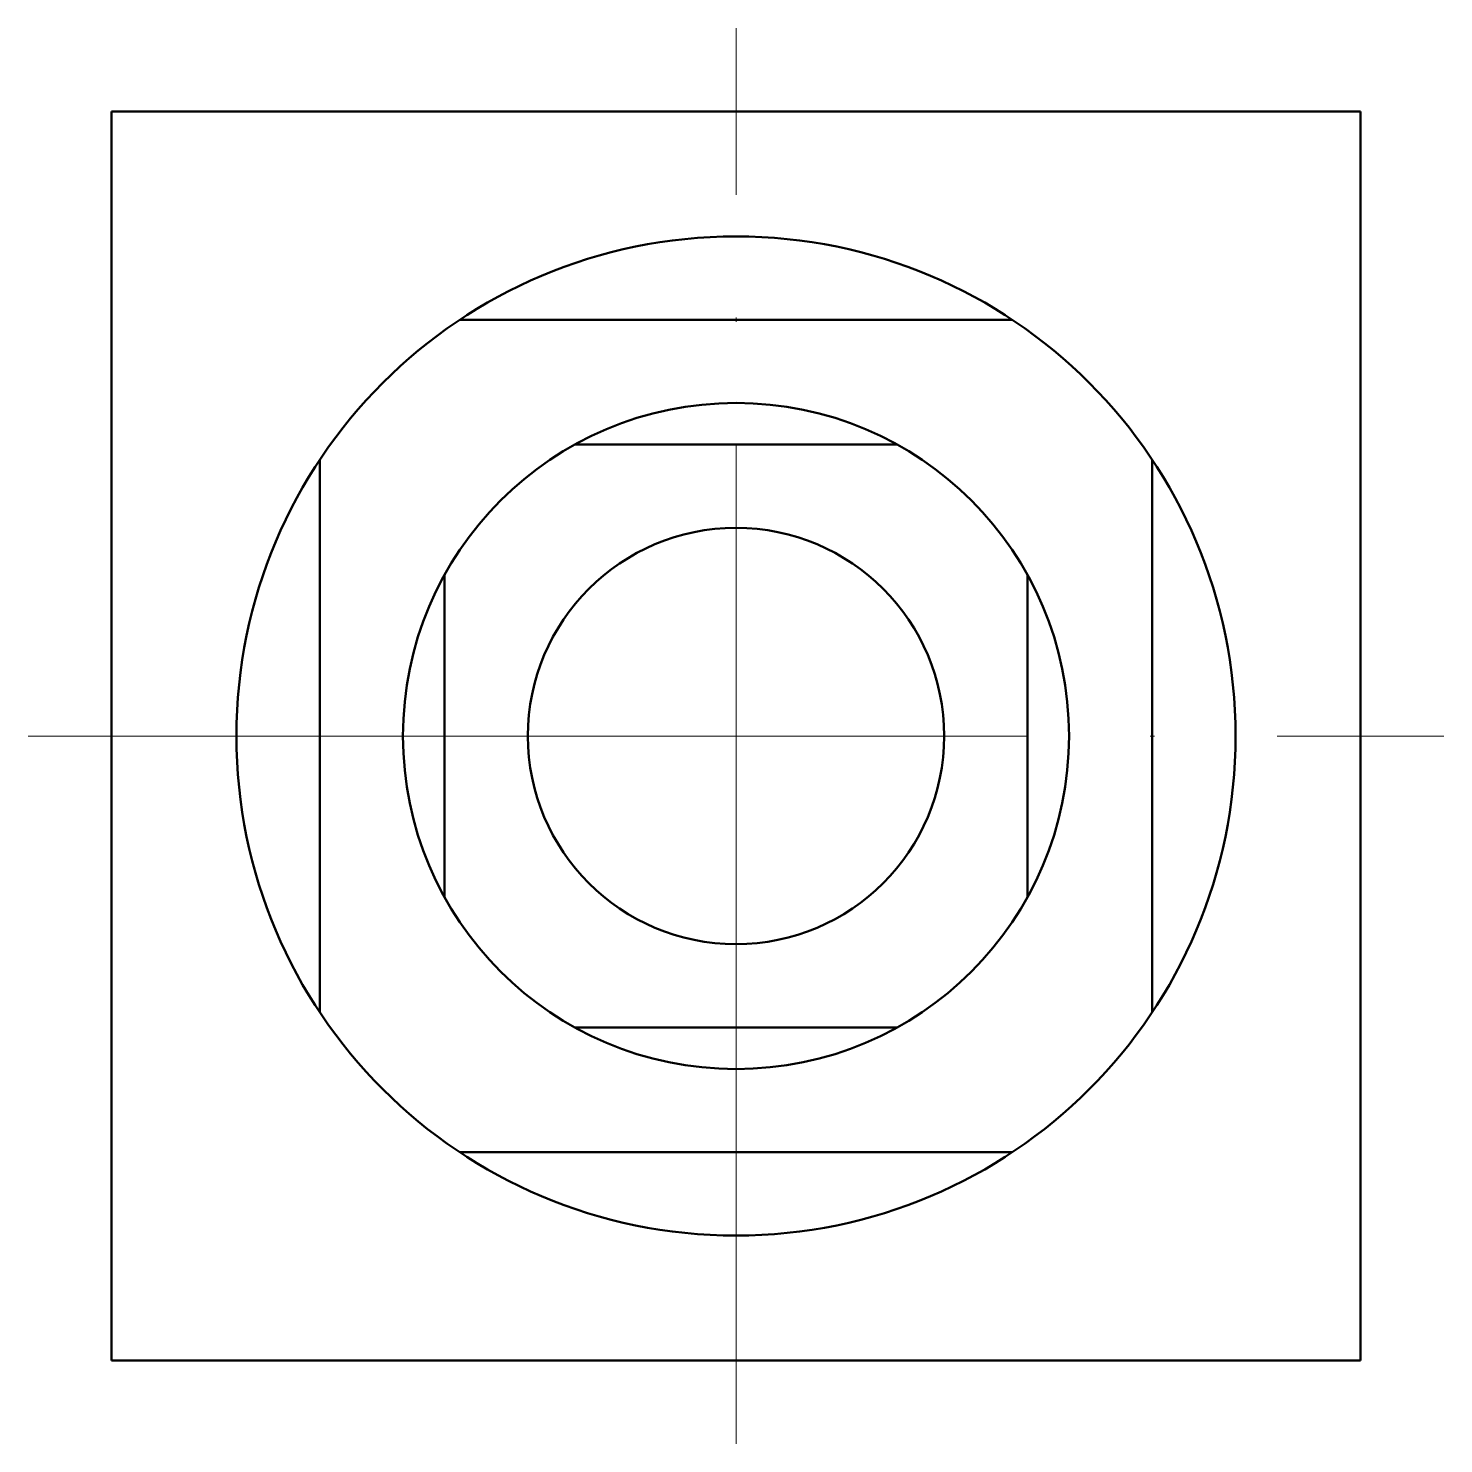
# Model space of a CAD drawing. Header units: millimetres. Extents: x 3496.2 to 3530.2, y 759.3 to 793.3.
import ezdxf

# ---------------------------------------------------------------- set-up
doc = ezdxf.new("R2010")
doc.units = ezdxf.units.MM
doc.linetypes.add('ACAD_ISO04W100', pattern=[30, 24, -2.95, 0.1, -2.95])
doc.layers.add('Contornos Visibles', color=7, linetype='Continuous', lineweight=50, true_color=0xffffff)
doc.layers.add('Ejes de revolución', color=6, linetype='ACAD_ISO04W100', lineweight=20, true_color=0xff00ff)

msp = doc.modelspace()

# ---------------------------------------------------------------- linework, layer by layer
at = {"layer": 'Contornos Visibles'}
for p, q in [((3528.239, 791.321), (3498.239, 791.321)), ((3498.239, 791.321), (3498.239, 761.321)), ((3528.239, 761.321), (3528.239, 791.321)), ((3519.872, 786.321), (3506.605, 786.321)), ((3517.112, 783.321), (3509.366, 783.321)), ((3503.239, 782.955), (3503.239, 769.688)), ((3523.239, 769.688), (3523.239, 782.955)), ((3506.239, 780.194), (3506.239, 772.448)), ((3520.239, 772.448), (3520.239, 780.194)), ((3509.366, 769.321), (3517.112, 769.321)), ((3506.605, 766.321), (3519.872, 766.321)), ((3498.239, 761.321), (3528.239, 761.321))]:
    msp.add_line(p, q, dxfattribs=at)
for radius in [12, 8, 5]:
    msp.add_circle((3513.239, 776.321), radius, dxfattribs=at)
at = {"layer": 'Ejes de revolución'}
for p, q in [((3513.239, 759.321), (3513.239, 793.321)), ((3496.239, 776.321), (3530.239, 776.321))]:
    msp.add_line(p, q, dxfattribs=at)

doc.saveas('drawing.dxf')
